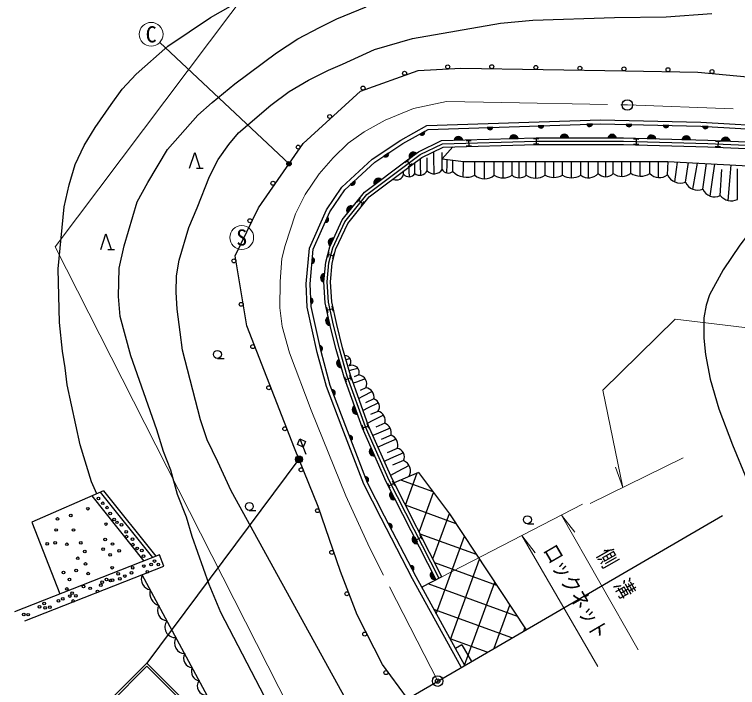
# Model space of a CAD drawing. Units: millimetres at full size, sheet at 1:1000; details may follow other scales. Extents: x 40000 to 680000, y 20000 to 380000.
# Drawn here: x 268519 to 350569, y 238310 to 314630 of the extents above; entities that cross this region are included whole.
import ezdxf
from ezdxf.enums import TextEntityAlignment as Align

# ---------------------------------------------------------------- set-up
doc = ezdxf.new("R2010")
doc.units = ezdxf.units.MM
doc.header["$LTSCALE"] = 1000
doc.header["$PDMODE"] = 32
doc.header["$PDSIZE"] = 500
doc.linetypes.add('CHAIN', pattern=[18.5, 12, -1.5, 3.5, -1.5])
doc.linetypes.add('DASHED', pattern=[7.5, 6, -1.5])
for name, color, linetype, lineweight in [('M-BGD', 7, 'Continuous', 25), ('M-BMK', 2, 'CHAIN', 13), ('M-BMK-OTRS', 5, 'Continuous', 25), ('M-BMK-SRVR', 3, 'Continuous', 25), ('M-STR-HTXT', 7, 'Continuous', 13), ('M-STR-STRC', 7, 'Continuous', 25)]:
    doc.layers.add(name, color=color, linetype=linetype, lineweight=lineweight)
doc.layers.add('M-OTRS', color=6, linetype='Continuous')
doc.styles.add('ＭＳ ゴシック', font='')
doc.styles.get('ＭＳ ゴシック').set_extended_font_data('MS Gothic')

msp = doc.modelspace()

# ---------------------------------------------------------------- hatches: boundary and pattern name
at = {"layer": 'M-BGD'}
for points in [[(327954, 301999), (328579, 302020, -0.84072)], [(333475, 302182), (334101, 302203, -0.84072)], [(337946, 302164), (338572, 302149, -0.84072)], [(342145, 302066), (342770, 302051, -0.84072)], [(346600, 301955), (347225, 301919, -0.84072)], [(314513, 301068), (315062, 301370, -0.84072)], [(322174, 301807), (322800, 301828, -0.84072)], [(318402, 300370, -0.82183), (319392, 300399)], [(324692, 300554, -0.82183), (325682, 300583)], [(330429, 300638, -0.82183), (331420, 300636)], [(336838, 300627, 0.82183), (335847, 300629)], [(340311, 300558, -0.82183), (341302, 300533)], [(344252, 300459, -0.82183), (345242, 300434)], [(348726, 300316, -0.82183), (349716, 300272)], [(310441, 298566), (310960, 298915, -0.84072)], [(313334, 298314, -0.82183), (314135, 298897)], [(306668, 295342), (307128, 295767, -0.84072)], [(309348, 295326, -0.82183), (310140, 295921)], [(306318, 292105, -0.82183), (306939, 292878)], [(303777, 291070), (304030, 291642, -0.84072)], [(304331, 288370, -0.82183), (304746, 289270)], [(302279, 286410), (302338, 287033, -0.84072)], [(303609, 284262, -0.82183), (303708, 285248)], [(302157, 281831), (302129, 282456, -0.84072)], [(304336, 279390, -0.82183), (304129, 280359)], [(303293, 276452), (303157, 277063, -0.84072)], [(305616, 274590, -0.82183), (305345, 275543)], [(304771, 271468), (304550, 272053, -0.84072)], [(307429, 269310, -0.82183), (307094, 270242)], [(306736, 266310), (306510, 266894, -0.84072)], [(309390, 264583, -0.82183), (308989, 265489)], [(308326, 262204), (308552, 261620, 0.84072)], [(311720, 259625, -0.82183), (311271, 260508)], [(311246, 256339), (310958, 256894, -0.84072)], [(314269, 254623, -0.82183), (313819, 255506)], [(313729, 251548), (313441, 252104, -0.84072)], [(316340, 250559, -0.82183), (315890, 251442)]]:
    msp.add_hatch(color=256, dxfattribs=at).paths.add_polyline_path(points)
at = {"layer": 'M-STR-STRC'}
for points in [[(299668, 297955, -0.41421), (299924, 297710, -0.41421), (299679, 297455, -1)], [(300469, 263974, -0.41421), (300591, 264527, -0.41421), (301144, 264404, -1)]]:
    msp.add_hatch(color=256, dxfattribs=at).paths.add_polyline_path(points)

# ---------------------------------------------------------------- linework, layer by layer
at = {"layer": 'M-BGD'}
for p, q in [((328579, 302020), (327954, 301999)), ((334101, 302203), (333475, 302182)), ((338572, 302149), (337946, 302164)), ((342770, 302051), (342145, 302066)), ((347225, 301919), (346600, 301955)), ((315062, 301370), (314513, 301068)), ((322800, 301828), (322174, 301807)), ((318402, 300370), (319392, 300399)), ((319758, 300334), (320358, 300352)), ((320058, 300343), (320075, 299743)), ((324692, 300554), (325682, 300583)), ((327418, 300567), (328018, 300566)), ((327718, 300567), (327717, 299967)), ((330429, 300638), (331420, 300636)), ((335847, 300629), (336838, 300627)), ((338781, 300522), (339380, 300507)), ((339081, 300514), (339065, 299915)), ((340311, 300558), (341302, 300533)), ((344252, 300459), (345242, 300434)), ((348726, 300316), (349716, 300272)), ((319775, 299734), (320375, 299752)), ((327417, 299967), (328017, 299966)), ((338765, 299922), (339365, 299907)), ((348026, 299672), (348625, 299645)), ((348053, 300272), (348652, 300245)), ((348352, 300258), (348325, 299659)), ((310960, 298915), (310441, 298566)), ((313334, 298314), (314135, 298897)), ((317042, 297066), (317042, 298996)), ((312827, 297848), (313310, 298204)), ((313069, 298026), (313424, 297543)), ((315349, 296905), (315349, 298367)), ((316133, 296568), (316123, 298446)), ((318260, 296835), (318260, 298117)), ((320750, 296393), (320750, 297957)), ((322971, 296393), (322971, 297957)), ((324978, 296393), (324978, 297957)), ((326602, 296393), (326602, 297957)), ((328728, 296393), (328728, 297957)), ((330715, 296393), (330715, 297957)), ((332769, 296393), (332769, 297957)), ((334752, 296609), (334752, 297957)), ((336472, 296598), (336472, 297957)), ((338454, 296645), (338454, 297957)), ((340616, 296586), (340616, 297957)), ((342610, 296450), (342691, 297956)), ((289181, 297189), (289933, 297189)), ((313183, 297365), (313666, 297721)), ((313941, 296591), (313941, 297828)), ((314615, 296402), (314597, 297589)), ((317595, 296656), (317623, 297652)), ((319432, 296206), (319463, 297389)), ((321860, 295991), (321860, 297203)), ((323974, 296088), (323974, 297203)), ((325790, 296111), (325790, 297203)), ((327665, 296081), (327665, 297203)), ((329721, 296159), (329721, 297203)), ((331742, 296106), (331742, 297203)), ((333645, 296100), (333645, 297203)), ((335617, 296227), (335617, 297203)), ((337434, 296271), (337434, 297203)), ((339527, 296295), (339527, 297203)), ((341586, 296128), (341586, 297203)), ((343471, 295640), (343642, 297053)), ((344652, 295600), (345012, 297831)), ((346623, 294821), (347052, 297721)), ((348612, 294112), (348788, 297051)), ((350568, 293657), (350568, 297140)), ((312683, 296515), (312683, 296892)), ((313332, 296230), (313308, 296866)), ((345478, 294807), (345837, 296720)), ((347464, 294036), (347810, 296420)), ((349510, 293541), (349723, 296220)), ((307128, 295767), (306668, 295342)), ((309348, 295326), (310140, 295921)), ((311529, 295921), (311529, 296026)), ((307408, 293341), (307783, 293809)), ((307596, 293575), (308063, 293199)), ((307875, 292965), (308251, 293433)), ((306318, 292105), (306939, 292878)), ((304030, 291642), (303777, 291070)), ((304331, 288370), (304746, 289270)), ((279109, 287990), (279862, 287990)), ((304063, 287106), (304215, 287687)), ((304139, 287397), (304719, 287245)), ((304643, 286955), (304795, 287535)), ((302338, 287033), (302279, 286410)), ((303609, 284262), (303708, 285248)), ((302129, 282456), (302157, 281831)), ((304100, 280848), (303975, 281435)), ((304687, 280974), (304562, 281561)), ((304038, 281142), (304624, 281267)), ((304336, 279390), (304129, 280359)), ((303157, 277063), (303293, 276452)), ((291550, 275628), (292300, 275628)), ((305616, 274590), (305345, 275543)), ((306603, 275611), (306142, 275480)), ((307497, 274494), (306737, 274279)), ((306206, 272940), (306003, 273505)), ((306105, 273222), (306669, 273425)), ((306771, 273143), (306568, 273708)), ((307582, 273757), (307064, 273532)), ((308330, 273298), (307316, 272935)), ((304550, 272053), (304771, 271468)), ((308401, 272295), (307730, 272002)), ((309127, 271859), (308023, 271300)), ((309309, 271033), (308336, 270609)), ((307429, 269310), (307094, 270242)), ((309826, 270600), (308591, 269989)), ((309761, 269621), (308925, 269257)), ((310413, 269176), (309201, 268577)), ((308167, 267477), (307964, 268041)), ((308065, 267759), (308630, 267962)), ((308731, 267679), (308529, 268244)), ((310529, 268272), (309541, 267842)), ((311137, 267734), (309818, 267149)), ((306510, 266894), (306736, 266310)), ((311250, 266929), (310147, 266449)), ((311835, 266471), (310434, 265850)), ((309390, 264583), (308989, 265489)), ((311944, 265420), (310810, 264927)), ((312657, 264915), (311200, 264270)), ((312649, 264042), (311427, 263510)), ((313304, 263486), (311936, 262751)), ((314369, 262709), (311599, 261516)), ((312888, 258986), (314219, 262645)), ((308326, 262204), (308552, 261620)), ((316033, 260495), (312346, 261837)), ((311147, 260915), (310875, 261450)), ((311011, 261182), (311546, 261455)), ((311682, 261187), (311409, 261722)), ((278247, 260451), (284168, 253037)), ((278627, 260617), (284557, 253190)), ((311720, 259625), (311271, 260508)), ((314440, 255940), (316076, 260437)), ((277298, 260037), (283193, 252654)), ((318643, 256885), (312892, 258978)), ((295170, 258402), (295920, 258402)), ((315992, 252895), (317869, 258052)), ((310958, 256894), (311246, 256339)), ((326720, 256884), (327470, 256884)), ((314269, 254623), (313819, 255506)), ((314259, 254808), (313987, 255343)), ((314123, 255076), (314657, 255348)), ((314794, 255081), (314521, 255615)), ((320956, 253382), (314556, 255712)), ((316389, 246676), (319585, 255458)), ((317990, 243767), (321300, 252861)), ((313441, 252104), (313729, 251548)), ((323269, 249880), (316221, 252446)), ((294947, 228976), (283012, 251092)), ((316340, 250559), (315890, 251442)), ((317032, 250852), (314734, 249681)), ((319592, 240858), (323016, 250264)), ((314787, 249585), (314842, 249736)), ((325582, 246378), (315472, 250057)), ((324974, 243939), (316122, 247161)), ((322945, 242761), (324731, 247667)), ((326318, 244719), (326446, 245070)), ((322157, 242304), (317954, 243833)), ((319298, 243151), (318555, 242742)), ((319298, 243151), (320386, 241276))]:
    msp.add_line(p, q, dxfattribs=at)
at = {"layer": 'M-BGD', "linetype": 'DASHED'}
for p, q in [((316123, 298446), (316119, 299077)), ((314597, 297589), (314586, 298297)), ((317623, 297652), (317638, 298198)), ((319463, 297389), (319478, 297957)), ((321860, 297203), (321860, 297957)), ((323974, 297203), (323974, 297957)), ((325790, 297203), (325790, 297957)), ((327665, 297203), (327665, 297957)), ((329721, 297203), (329721, 297957)), ((331742, 297203), (331742, 297957)), ((333645, 297203), (333645, 297957)), ((335617, 297203), (335617, 297957)), ((337434, 297203), (337434, 297957)), ((339527, 297203), (339527, 297957)), ((341586, 297203), (341586, 297957)), ((343642, 297053), (343744, 297900)), ((313308, 296866), (313291, 297349)), ((345837, 296720), (346035, 297776)), ((347810, 296420), (347992, 297670)), ((349723, 296220), (349830, 297571)), ((306737, 274279), (306502, 274212)), ((307316, 272935), (306970, 272810)), ((308023, 271300), (307590, 271081)), ((308591, 269989), (308074, 269733)), ((309201, 268577), (308529, 268244)), ((309818, 267149), (309195, 266873)), ((310434, 265850), (309778, 265560)), ((311200, 264270), (310489, 263955)), ((311936, 262751), (311198, 262355))]:
    msp.add_line(p, q, dxfattribs=at)
at = {"layer": 'M-BGD'}
for points in [[(277848, 260277), (277272, 261651), (275962, 265842), (274496, 272641), (274279, 274543), (273973, 276447), (273624, 279686), (273496, 285785), (274161, 292802), (274710, 295293), (275394, 297604), (276416, 299753), (277694, 301831), (279478, 304432), (280757, 306161), (282332, 307878), (285905, 311018), (290760, 314275), (294156, 316229)], [(297369, 236350), (291924, 246829), (290631, 250009), (288685, 255449), (288041, 257637), (287031, 260206), (286248, 262939), (285412, 265062), (284680, 267548), (281712, 275937), (280509, 280376), (280322, 282666), (280414, 285860), (280958, 288381), (282454, 293367), (283641, 295592), (285900, 299317), (289331, 303229), (290950, 304642), (293524, 306778), (298262, 310272), (300685, 311867), (303114, 313167), (305088, 314129), (308445, 315483)], [(307778, 233958), (293092, 260628), (291591, 263885), (290384, 266406), (289617, 268681), (287588, 276580), (287333, 278615), (286994, 281219), (286870, 283147), (286916, 284979), (287207, 286751), (288313, 290482), (289237, 292710), (290645, 296260), (291644, 298175), (292854, 299872), (293935, 301217), (297595, 304328), (299695, 305885), (301881, 307187), (304143, 308307), (305735, 308997), (309386, 310669), (313693, 311899), (323678, 313657), (327344, 313997), (336590, 314289), (342463, 314361), (347667, 314756)], [(313103, 237049), (310296, 240906), (307397, 246535), (305513, 251457), (302980, 258839), (300293, 265452), (294888, 279317), (293550, 287254), (296194, 292713), (301281, 300011), (307775, 305936), (314332, 308276), (319159, 308542), (337853, 308228), (346048, 308076), (366962, 306124), (387165, 304747), (396061, 301751), (414955, 291876), (423879, 285939), (429875, 280324)], [(319221, 240600), (313693, 250640), (310126, 257522), (308173, 261353), (305696, 267751), (303928, 272426), (302868, 276291), (301723, 281438), (301608, 284084), (301989, 288130), (303912, 292489), (305674, 295036), (309115, 298218), (312347, 300388), (315328, 302031), (335002, 302683), (346408, 302416), (355504, 301892)], [(319610, 240826), (314090, 250852), (310527, 257728), (308584, 261537), (306116, 267912), (304357, 272565), (303305, 276399), (302171, 281497), (302059, 284072), (302430, 288015), (304306, 292269), (306016, 294739), (309395, 297864), (312581, 300003), (315451, 301584), (335005, 302233), (346390, 301967), (355477, 301443)], [(316364, 250512), (310697, 261633), (307999, 267721), (305924, 273504), (305037, 276628), (304353, 279310), (303791, 281935), (303613, 284304), (303838, 286544), (304295, 288291), (305696, 291332), (308234, 294489), (313109, 298150), (314360, 299060), (316986, 300328), (327713, 300642), (337637, 300626), (347216, 300384), (355942, 299992)], [(316698, 250682), (311036, 261794), (308348, 267860), (306281, 273619), (305399, 276726), (304718, 279396), (304163, 281989), (303990, 284299), (304209, 286478), (304649, 288164), (306018, 291133), (308497, 294218), (313332, 297849), (314553, 298737), (317077, 299956), (327718, 300267), (337632, 300251), (347203, 300009), (355917, 299617)], [(317032, 250852), (311375, 261956), (308696, 268000), (306638, 273734), (305761, 276824), (305083, 279482), (304535, 282042), (304366, 284294), (304579, 286411), (305004, 288037), (306339, 290934), (308760, 293946), (313555, 297547), (314746, 298414), (317168, 299583), (327723, 299892), (337627, 299876), (347190, 299635), (355893, 299243)], [(318250, 299615), (317042, 298276), (319478, 297957), (342676, 297957), (355283, 297276), (365732, 296486), (379536, 295373), (385274, 294337), (390099, 293108), (395207, 291283), (404935, 287231), (410893, 283604), (414825, 280501), (417035, 278473), (420249, 277181), (420061, 278668), (419423, 279875)], [(288394, 297189), (288976, 298971), (289558, 297189)], [(354315, 292464), (352586, 290736), (350829, 288460), (348955, 285665), (347391, 282835), (347016, 281665), (346756, 280221), (346756, 277935), (346929, 276057), (347466, 273291), (348462, 269912), (349980, 265819), (351642, 261914), (353607, 257649), (355204, 253958), (356993, 249204), (357653, 246848), (358471, 243649), (358667, 242827), (359000, 242277)], [(278322, 287990), (278904, 289772), (279487, 287990)], [(314369, 262709), (317893, 258021), (326578, 244870)], [(278627, 260617), (270474, 257058), (273667, 248918)], [(269684, 245864), (285466, 252055), (284959, 253347), (268519, 246899)]]:
    msp.add_lwpolyline(points, dxfattribs=at)
for centre, radius in [((317683, 308686), 225), ((322681, 308708), 225), ((327680, 308624), 225), ((332679, 308540), 225), ((337679, 308456), 225), ((342678, 308363), 225), ((312782, 307961), 225), ((347670, 308150), 225), ((308072, 306281), 225), ((304289, 303060), 225), ((300712, 299588), 225), ((297853, 295486), 225), ((295233, 291244), 225), ((293417, 286692), 225), ((294248, 281762), 225), ((291550, 276078), 450), ((295564, 276965), 225), ((297380, 272307), 225), ((299196, 267648), 225), ((301045, 263003), 225), ((278039, 259738), 150), ((278530, 259202), 150), ((295170, 258852), 450), ((276859, 258587), 150), ((279020, 258712), 150), ((302906, 258363), 225), ((274903, 257823), 150), ((279372, 258054), 150), ((326720, 257334), 450), ((273405, 257426), 150), ((278906, 256846), 150), ((279817, 257364), 150), ((280154, 257043), 150), ((280659, 256752), 150), ((273252, 256173), 150), ((275208, 256173), 150), ((281211, 255955), 150), ((278815, 255104), 150), ((281241, 255419), 150), ((281915, 255128), 150), ((272244, 254615), 150), ((273130, 254707), 150), ((274475, 254554), 150), ((276034, 254707), 150), ((279640, 254585), 150), ((281961, 254516), 150), ((276492, 253729), 150), ((278570, 254004), 150), ((280404, 253821), 150), ((282451, 254087), 150), ((282972, 253842), 150), ((304528, 253633), 225), ((275697, 252965), 150), ((279365, 253363), 150), ((283156, 253199), 150), ((284400, 252652), 150), ((276584, 252324), 150), ((279609, 251896), 150), ((281933, 251886), 150), ((283190, 252086), 150), ((284017, 252269), 150), ((284844, 252254), 150), ((274078, 251346), 150), ((275514, 251590), 150), ((276889, 251224), 150), ((280279, 251213), 150), ((281045, 250952), 150), ((281796, 251320), 150), ((283596, 251434), 150), ((274750, 250552), 150), ((278471, 250248), 150), ((278962, 250569), 150), ((279404, 250433), 150), ((279651, 250478), 150), ((280478, 250631), 150), ((274451, 249488), 150), ((276357, 249773), 150), ((277108, 249559), 150), ((278318, 249911), 150), ((274795, 248686), 150), ((275055, 249007), 150), ((275499, 248701), 150), ((277947, 249218), 150), ((306237, 248935), 225), ((271894, 247827), 150), ((273503, 248133), 150), ((273993, 248363), 150), ((275167, 248127), 150), ((271358, 247459), 150), ((271986, 247352), 150), ((272522, 247414), 150), ((269566, 246587), 150), ((270071, 246571), 150), ((308259, 244370), 225), ((310675, 240003), 225)]:
    msp.add_circle(centre, radius, dxfattribs=at)
for centre, radius, start, end in [((328265, 302064), 318, 191.78941, 352.00714), ((333786, 302247), 318, 191.78941, 352.00714), ((338260, 302211), 318, 188.55355, 348.77128), ((342459, 302113), 318, 188.55355, 348.77128), ((346916, 301991), 318, 186.59241, 346.81014), ((314761, 301267), 318, 218.74648, 18.96422), ((322485, 301872), 318, 191.78941, 352.00714), ((318900, 300286), 505, 12.8466, 170.50479), ((325190, 300470), 505, 12.8466, 170.50479), ((330925, 300539), 505, 11.07817, 168.73636), ((336342, 300530), 505, 11.07817, 168.73636), ((340804, 300448), 505, 9.72572, 167.38391), ((344744, 300349), 505, 9.72572, 167.38391), ((349217, 300196), 505, 8.59493, 166.25312), ((310670, 298785), 318, 223.77823, 23.99597), ((313792, 298526), 505, 47.21089, 204.86908), ((316133, 297646), 1078, 223.38413, 327.45414), ((317743, 297433), 790, 207.6247, 310.90594), ((311846, 296722), 861, 248.37522, 346.1035), ((313284, 297005), 776, 219.14181, 327.82782), ((314514, 297337), 940, 232.4667, 332.66728), ((319806, 298309), 2136, 223.62697, 296.22052), ((321860, 297728), 1737, 230.24594, 309.75406), ((323974, 297890), 1802, 236.17674, 303.82326), ((325790, 297421), 1310, 231.6826, 308.3174), ((327665, 298050), 1969, 237.3184, 302.6816), ((329721, 298386), 2227, 243.51387, 296.48613), ((331742, 298091), 1984, 238.82749, 301.17252), ((333645, 297557), 1457, 233.02958, 319.44103), ((335617, 297398), 1171, 222.3383, 316.88455), ((337434, 297849), 1578, 232.43412, 310.28618), ((339581, 298277), 1983, 235.38001, 301.47626), ((341687, 297599), 1474, 223.43552, 308.77961), ((344115, 297189), 1677, 206.14275, 288.64284), ((306861, 295595), 318, 232.64816, 32.86589), ((309803, 295545), 505, 48.0763, 205.7345), ((346034, 296213), 1512, 203.94572, 292.9324), ((347951, 295402), 1449, 203.63042, 297.15603), ((349875, 295107), 1608, 218.23866, 295.54497), ((306704, 292430), 505, 62.38147, 220.03966), ((303854, 291378), 318, 256.08899, 56.30672), ((304628, 288779), 505, 76.42946, 234.08765), ((302254, 286727), 318, 274.5168, 74.73453), ((303756, 284745), 505, 95.42818, 253.08637), ((302088, 282141), 318, 282.38509, 82.60282), ((304328, 279895), 505, 113.25593, 270.91412), ((303172, 276745), 318, 292.43024, 92.64797), ((305992, 275258), 706, 318.11703, 88.93565), ((305574, 275093), 505, 117.02371, 274.6819), ((306830, 274044), 805, 339.13748, 112.79607), ((307468, 272733), 1031, 334.85372, 83.67122), ((304610, 271741), 318, 300.60164, 100.81937), ((308258, 271234), 1070, 349.16067, 82.30495), ((309020, 270162), 917, 323.83107, 71.64588), ((307354, 269809), 505, 120.91306, 278.57126), ((309544, 268605), 1039, 341.33615, 77.97852), ((310104, 267179), 1173, 347.69168, 68.75967), ((306572, 266582), 318, 301.0591, 101.27683), ((310871, 265840), 1152, 338.61524, 70.80509), ((309279, 265075), 505, 125.07108, 282.72927), ((311817, 264486), 943, 331.89695, 82.27162), ((312233, 262888), 1226, 327.89726, 70.18247), ((308388, 261892), 318, 301.0591, 101.27683), ((311583, 260111), 505, 128.17269, 285.83088), ((311054, 256592), 318, 307.28505, 107.50278), ((314132, 255109), 505, 128.17269, 285.83088), ((313536, 251801), 318, 307.28505, 107.50278), ((284159, 250606), 1246, 157.05216, 259.65608), ((316202, 251045), 505, 128.17269, 285.83088), ((285314, 248981), 1436, 163.84814, 252.8601), ((285929, 247051), 1178, 151.72452, 264.98372), ((286768, 245157), 1186, 142.6237, 274.08454), ((287875, 243349), 1198, 148.54361, 268.16463), ((288790, 241631), 1087, 151.36493, 265.34331), ((289619, 240101), 1020, 154.04191, 262.66633), ((290280, 238453), 1015, 141.21569, 275.49255)]:
    msp.add_arc(centre, radius, start, end, dxfattribs=at)
at = {"layer": 'M-BMK'}
msp.add_lwpolyline([(316542, 239045), (308795, 254195), (306136, 260059), (302180, 269767), (299745, 276267), (298887, 279247), (298640, 281368), (298674, 284334), (298873, 286957), (299230, 288429), (300406, 292010), (301521, 294215), (303102, 296564), (304683, 298367), (306385, 300019), (308191, 301326), (310575, 302640), (313795, 303981), (317547, 304754), (323827, 304629), (338066, 304367), (358915, 303617)], dxfattribs=at)
at = {"layer": 'M-BMK-OTRS'}
msp.add_line((297757, 228142), (348871, 257808), dxfattribs=at)
at = {"layer": 'M-BMK-SRVR'}
for centre in [(338066, 304367), (316542, 239045)]:
    msp.add_circle(centre, 600, dxfattribs=at)
at = {"layer": 'M-OTRS'}
msp.add_point((316542, 239045), dxfattribs=at)
at = {"layer": 'M-STR-HTXT'}
for p, q in [((299674, 297705), (285010, 311455)), ((344396, 264366), (333828, 259162)), ((337547, 260993), (336723, 263306)), ((332961, 259083), (317032, 250852)), ((339297, 242593), (330610, 257868)), ((330610, 257868), (332108, 255924)), ((326084, 255530), (334728, 240687)), ((326084, 255530), (327603, 253601))]:
    msp.add_line(p, q, dxfattribs=at)
for points in [[(302328, 230795), (273120, 288281), (303082, 328089), (412343, 321090), (432945, 306590), (441189, 305622), (447667, 311452)], [(410678, 261407), (383179, 275335), (343501, 280071), (335280, 272020), (337547, 260993)]]:
    msp.add_lwpolyline(points, dxfattribs=at)
for centre in [(284025, 312379), (294307, 289340)]:
    msp.add_circle(centre, 1350, dxfattribs=at)
at = {"layer": 'M-STR-STRC'}
for p, q in [((300906, 266502), (301564, 264790)), ((300806, 264189), (283557, 241078)), ((279057, 236578), (283557, 241078)), ((279411, 236578), (283557, 240724)), ((288057, 236577), (283557, 241078)), ((287704, 236577), (283557, 240724))]:
    msp.add_line(p, q, dxfattribs=at)
msp.add_lwpolyline([(300622, 265862), (300906, 266502), (301546, 266217), (301261, 265578)], close=True, dxfattribs=at)
for centre, radius in [((299674, 297705), 250), ((300806, 264189), 400)]:
    msp.add_circle(centre, radius, dxfattribs=at)

# ---------------------------------------------------------------- texts
at = {"layer": 'M-STR-HTXT', "style": 'ＭＳ ゴシック'}
for s, p in [('C', (284025, 312379)), ('S', (294307, 289340))]:
    msp.add_text(s, height=1833, dxfattribs=at).set_placement(p, align=Align.MIDDLE_CENTER)
at = {"layer": 'M-STR-HTXT', "style": 'ＭＳ ゴシック', "width": 0.8}
for s, rotation, p in [('ロックネット', 300.215, (330966, 248435)), ('側\u3000溝', 299.627, (335517, 250551))]:
    msp.add_text(s, height=1833, rotation=rotation, dxfattribs=at).set_placement(p, align=Align.BOTTOM_CENTER)

doc.saveas('drawing.dxf')
